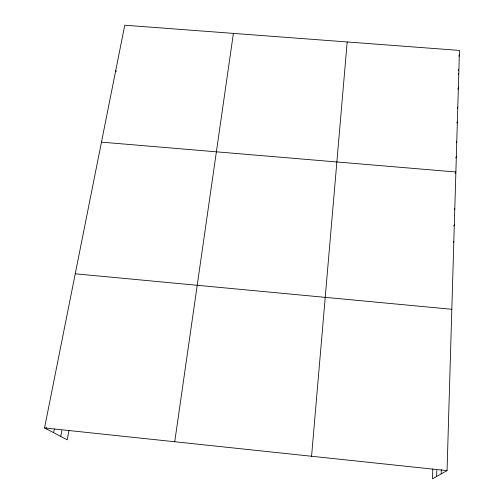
<?xml version="1.0" encoding="UTF-8"?>
<svg xmlns="http://www.w3.org/2000/svg" width="504" height="504" viewBox="0 0 504 504"><rect width="100%" height="100%" fill="white"/><g stroke="black" fill="none" stroke-linecap="round" stroke-linejoin="round"><path stroke-width="0.76" d="M432.804 469.022L432.457 478.8L447.061 470.623L459.465 50.425L124.765 25.2L44.535 427.946L67.215 439.816L68.979 430.454M441.195 473.905L441.334 469.646M436.628 476.463L436.842 470.264M311.567 456.259L347.18 41.964M174.737 441.75L233.402 33.39M60.719 436.42L61.86 430.492M53.626 432.709L54.369 428.891M46.311 428.879L46.589 427.48M458.917 56.253L459.327 55.018M458.3 70.743L458.709 69.533M458.369 74.812L458.779 73.609M457.84 89.246L458.363 87.784M457.273 108.41L457.796 106.993M456.838 123.02L457.361 121.634M456.252 142.821L456.775 141.492M455.799 157.922L456.328 156.631M455.345 173.244L455.874 171.996L101.468 142.141M454.255 209.878L454.791 208.725M453.776 225.962L454.318 224.86M453.291 242.292L453.833 241.233M75.247 273.792L451.823 309.286M44.535 427.946L447.061 470.623M115.769 70.371L116.197 71.562"/></g></svg>
